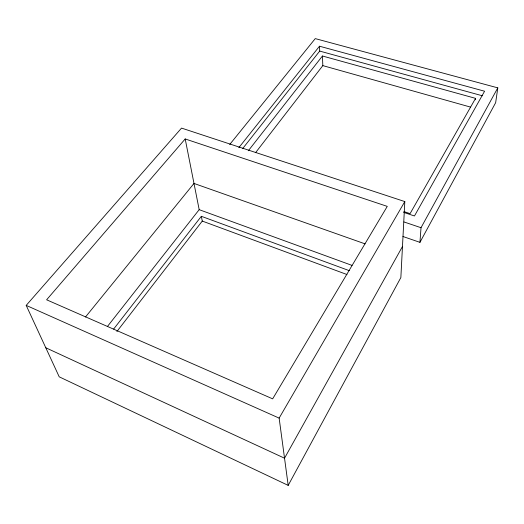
<?xml version="1.0" encoding="UTF-8"?>
<svg xmlns="http://www.w3.org/2000/svg" width="524" height="524" viewBox="0 0 524 524"><rect width="100%" height="100%" fill="white"/><g stroke="black" fill="none" stroke-linecap="round" stroke-linejoin="round"><path stroke-width="0.79" d="M404.816 201.576L400.86 277.556L288.193 485.388L59.219 376.828L26.2 305.387L181.54 128.092L404.816 201.576L279.141 418.113L288.193 485.388M402.923 236.494L419.94 242.35L421.021 227.711L497.8 87.862L315.252 38.612L229.715 144.5M475.379 99.763L475.556 98.355L322.437 56.003L248.337 150.748M497.8 87.862L495.658 102.678L419.94 242.35M402.478 246.49L284.532 458.205L45.778 347.753M475.556 98.355L410.082 213.635L403.886 211.565M255.561 152.667L322.823 65.618L322.437 56.003M116.885 331.528L202.277 221.069L201.34 216.307L349.305 270.666M113.636 329.065L201.34 216.307M107.368 326.576L199.179 209.659L185.195 138.958L387.269 206.384L272.657 398.849L46.616 299.793L185.195 138.958M242.605 148.659L319.706 51.083L319.496 46.21L484.589 91.222L414.458 215.98L403.591 212.344M238.846 147.65L319.496 46.21M85.497 316.994L193.991 183.433L365.064 243.857M319.706 51.083L482.368 95.781M322.823 65.618L470.428 107.066M403.971 221.947L421.021 227.711M199.179 209.659L352.03 265.393M202.277 221.069L346.96 274.524M26.2 305.387L279.141 418.113"/></g></svg>
